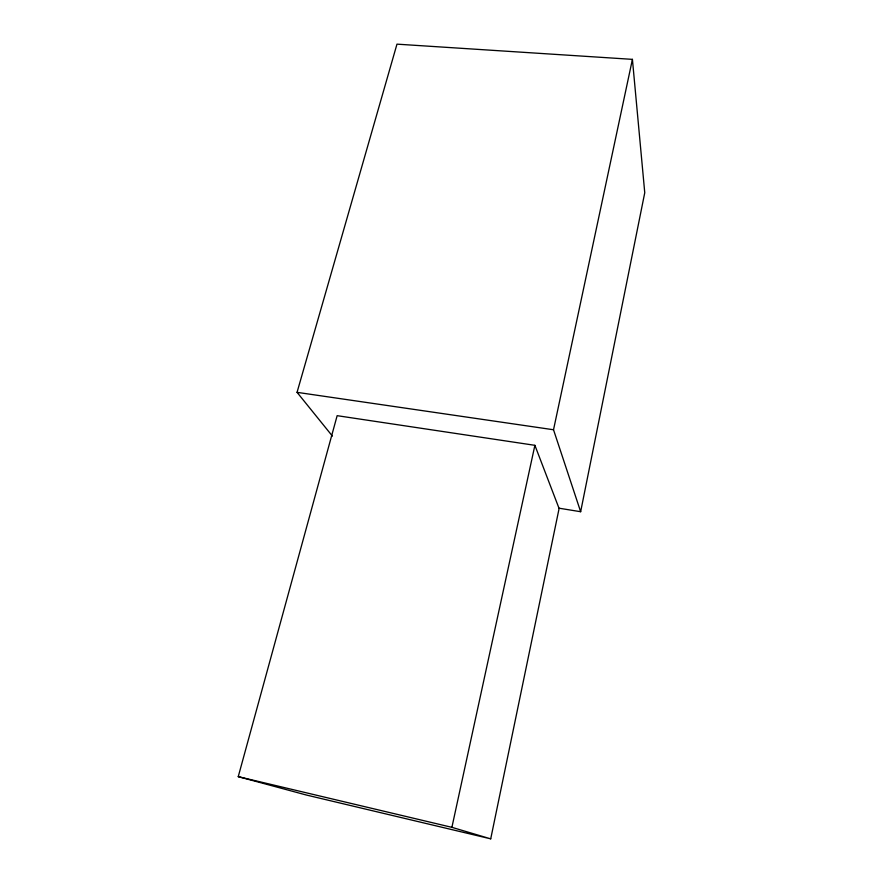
<?xml version="1.0" encoding="UTF-8"?>
<svg xmlns="http://www.w3.org/2000/svg" width="883" height="883" viewBox="0 0 883 883"><rect width="100%" height="100%" fill="white"/><g stroke="black" fill="none" stroke-linecap="round" stroke-linejoin="round"><path stroke-width="1.32" d="M558.972 508.189L580.65 511.721L644.756 192.726L632.416 59.36L396.975 44.15L297.052 392.339L332.416 436.103M490.716 838.85L559.094 508.509L534.888 445.319L337.151 415.672L238.244 776.654L306.258 794.998L490.716 838.85L451.897 827.338L238.244 776.654M580.65 511.721L553.52 429.756L632.416 59.36M451.897 827.338L534.888 445.319M297.052 392.339L553.52 429.756"/></g></svg>
